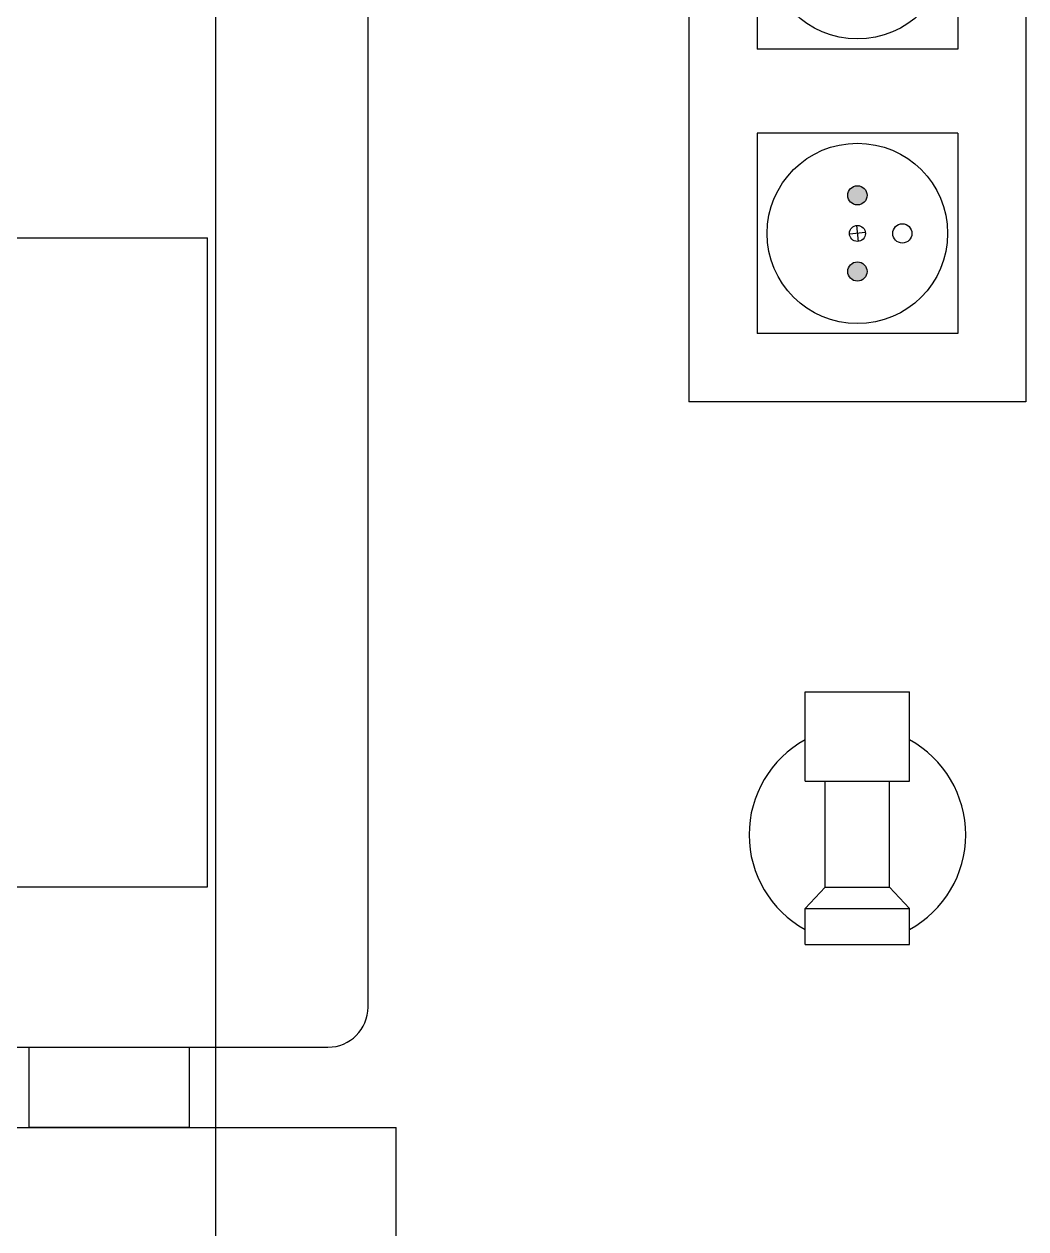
# Model space of a CAD drawing. Header units: millimetres. Extents: x 976 to 9349, y -1578 to 2211.
# Drawn here: x 4449.05 to 4474.03, y 528.73 to 558.78 of the extents above; entities that cross this region are included whole.
import ezdxf

# ---------------------------------------------------------------- set-up
doc = ezdxf.new("R2010")
doc.units = ezdxf.units.MM
for name, color, linetype in [('Elektryka - obudowy', 174, 'Continuous'), ('Meble wnętrze', 52, 'Continuous'), ('Płytki', 254, 'Continuous'), ('Urządzenia', 183, 'Continuous')]:
    doc.layers.add(name, color=color, linetype=linetype)

# ---------------------------------------------------------------- blocks, each defined once
blk = doc.blocks.new('Z$W@#4253')
for p in [(0, 6.5), (61, 0)]:
    blk.add_line(p, (61, 6.5))
blk = doc.blocks.new('Z$W@#27168')
for p, q in [((59.6, 3), (59.6, 85)), ((35.8, 22.191), (55.6, 22.191)), ((55.6, 6), (55.6, 22.191)), ((4, 6), (55.6, 6)), ((1, 2), (58.6, 2)), ((51.15, 0), (51.15, 2)), ((55.15, 0), (55.15, 2)), ((55.15, 0), (51.15, 0)), ((51.15, 0), (55.15, 0))]:
    blk.add_line(p, q)
for centre, radius, start, end in [((29.8, 48), 24, 73.4022, 6.4916), ((58.6, 3), 1, 270, 0)]:
    blk.add_arc(centre, radius, start, end)
blk = doc.blocks.new('Z$W@#823')
for p, q in [((1.4, 6.302), (4, 6.302)), ((1.4, 4.072), (1.4, 6.302)), ((4, 4.072), (4, 6.302)), ((1.4, 4.072), (4, 4.072)), ((1.9, 1.43), (1.9, 4.072)), ((3.5, 1.43), (3.5, 4.072)), ((1.4, 0.897), (1.9, 1.43)), ((1.9, 1.43), (3.5, 1.43)), ((4, 0.897), (3.5, 1.43)), ((1.4, 0), (1.4, 0.897)), ((1.4, 0.897), (4, 0.897)), ((4, 0), (4, 0.897)), ((1.4, 0), (4, 0))]:
    blk.add_line(p, q)
for start, end in [(118.7822, 241.2178), (298.7822, 61.2178)]:
    blk.add_arc((2.7, 2.739), 2.7, start, end)
blk = doc.blocks.new('Z$W@#29424')
h = blk.add_hatch(color=256)
h.paths.add_polyline_path([(1.54, 2.25, 1), (1.06, 2.25, 1)])
h.paths.add_polyline_path([(3.44, 2.25, 1), (2.96, 2.25, 1)])
for centre, radius in [((2.25, 2.25), 2.25), ((2.25, 3.37), 0.24), ((1.3, 2.25), 0.24), ((3.2, 2.25), 0.24)]:
    blk.add_circle(centre, radius)
blk = doc.blocks.new('Z$W@#2313')
for p, q in [((0, 8.4), (15.5, 8.4)), ((0, 8.4), (0, 0)), ((15.5, 8.4), (15.5, 0)), ((1.7, 6.7), (1.7, 1.7)), ((1.7, 6.7), (6.7, 6.7)), ((6.7, 6.7), (6.7, 1.7)), ((8.8, 6.7), (8.8, 1.7)), ((8.8, 6.7), (13.8, 6.7)), ((13.8, 6.7), (13.8, 1.7)), ((4.001, 4.181), (4.399, 4.219)), ((4.181, 4.399), (4.219, 4.001)), ((11.101, 4.181), (11.499, 4.219)), ((11.281, 4.399), (11.319, 4.001)), ((1.7, 1.7), (6.7, 1.7)), ((8.8, 1.7), (13.8, 1.7)), ((0, 0), (15.5, 0))]:
    blk.add_line(p, q)
for centre in [(4.2, 4.2), (11.3, 4.2)]:
    blk.add_circle(centre, 0.2)
for p in [(1.95, 1.95), (9.05, 1.95)]:
    blk.add_blockref('Z$W@#29424', p)

msp = doc.modelspace()

# ---------------------------------------------------------------- linework, layer by layer
at = {"layer": 'Płytki'}
msp.add_line((4453.827, 695.259), (4453.827, 439.559), dxfattribs=at)

# ---------------------------------------------------------------- block references
at = {"layer": 'Elektryka - obudowy', "rotation": -90.00000000000001}
msp.add_blockref('Z$W@#2313', (4465.627, 564.859), dxfattribs=at)
at = {"layer": 'Meble wnętrze'}
msp.add_blockref('Z$W@#823', (4467.127, 535.82), dxfattribs=at)
at = {"layer": 'Urządzenia'}
for name, p in [('Z$W@#27168', (4398.027, 531.259)), ('Z$W@#4253', (4397.327, 524.759))]:
    msp.add_blockref(name, p, dxfattribs=at)

doc.saveas('drawing.dxf')
